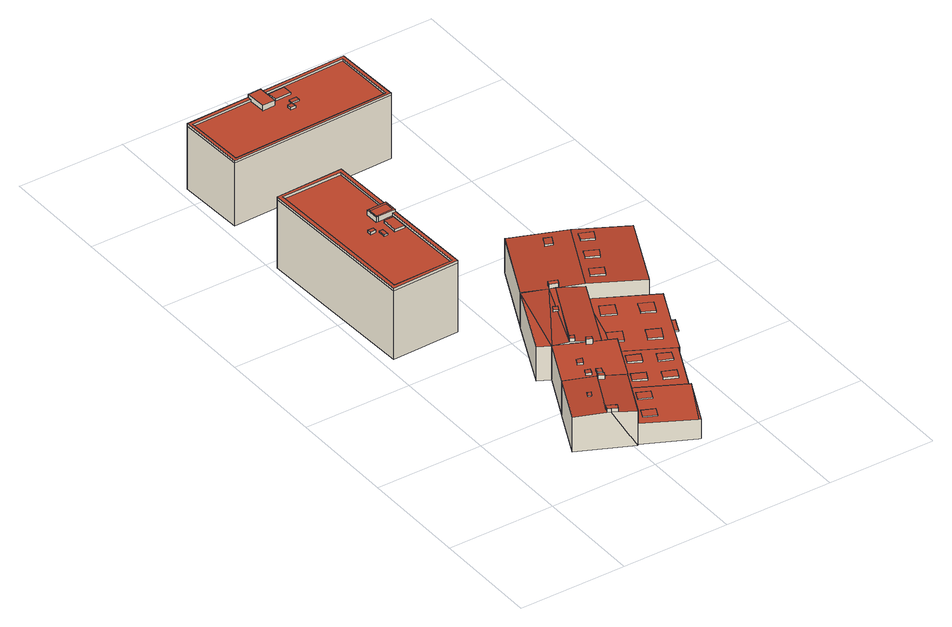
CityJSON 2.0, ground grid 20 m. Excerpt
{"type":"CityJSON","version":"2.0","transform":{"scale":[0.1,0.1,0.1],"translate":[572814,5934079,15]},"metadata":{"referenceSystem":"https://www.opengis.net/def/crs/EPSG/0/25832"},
"CityObjects":{
"building1":{"type":"Building","attributes":{"Grundfläche 2D":"207.614817","Grundhöhe NN":"16.604"},"children":["building1-1","building1-2","building1-3","building1-4","building1-5"],"geometry":[{"type":"Solid","lod":"3","boundaries":[[[[0,1,2,3]],[[3,4,0]],[[5,6,7,8,9]],[[6,5,9,10,11,12,13,14]],[[15,13,12]],[[1,0,16,17]],[[18,4,3,2,19,20]],[[0,4,18,16]],[[10,21,22,19,2,15,12,11]],[[8,23,21,10,9]],[[19,22,24,14,13,15,2,1,17]],[[7,6,14,24,25]],[[8,7,25,23]],[[18,20,19,17,16]],[[22,21,23,25,24]]]],"semantics":{"surfaces":[{"type":"RoofSurface"},{"type":"WallSurface"},{"type":"GroundSurface"}],"values":[[0,0,0,0,0,1,1,1,1,1,1,1,1,2,2]]}}]},
"building1-1":{"type":"BuildingInstallation","parents":["building1"],"geometry":[{"type":"MultiSurface","lod":"3","boundaries":[[[26,27,28,29]],[[29,28,30,31]],[[26,29,31,32]],[[27,26,32,33]],[[28,27,33,30]]],"semantics":{"surfaces":[{"type":"RoofSurface"},{"type":"WallSurface"}],"values":[0,1,1,1,1]}}]},
"building1-2":{"type":"BuildingInstallation","parents":["building1"],"geometry":[{"type":"MultiSurface","lod":"3","boundaries":[[[34,35,36,37,38]],[[39,34,38,40,41]],[[39,42,35,34]],[[37,36,35,42,43]],[[43,40,38,37]]],"semantics":{"surfaces":[{"type":"RoofSurface"},{"type":"WallSurface"}],"values":[0,1,1,1,1]}}]},
"building1-3":{"type":"BuildingInstallation","parents":["building1"],"geometry":[{"type":"MultiSurface","lod":"3","boundaries":[[[44,45,46,47]],[[47,46,48,49]],[[44,47,49,50]],[[45,44,50,51]],[[46,45,51,48]]],"semantics":{"surfaces":[{"type":"RoofSurface"},{"type":"WallSurface"}],"values":[0,1,1,1,1]}}]},
"building1-4":{"type":"BuildingInstallation","parents":["building1"],"geometry":[{"type":"MultiSurface","lod":"3","boundaries":[[[52,53,54,55]],[[55,54,56,57]],[[52,55,57,58]],[[53,52,58,59]],[[56,54,53,59]]],"semantics":{"surfaces":[{"type":"RoofSurface"},{"type":"WallSurface"}],"values":[0,1,1,1,1]}}]},
"building1-5":{"type":"BuildingInstallation","parents":["building1"],"geometry":[{"type":"MultiSurface","lod":"3","boundaries":[[[60,61,62,63,64,65,66,67]],[[9,10,64,63]],[[10,11,65,64]],[[66,65,11,68]],[[69,70,61,60]],[[68,71,69,60,67,66]],[[70,5,62,61]],[[63,62,5,9]]],"semantics":{"surfaces":[{"type":"RoofSurface"},{"type":"WallSurface"}],"values":[0,1,1,1,1,1,1,1]}}]},
"building2":{"type":"Building","attributes":{"Grundfläche 2D":"394.816706","Grundhöhe NN":"15.605"},"children":["building2-1","building2-2","building2-3","building2-4","building2-5","building2-6","building2-7"],"geometry":[{"type":"MultiSurface","lod":"3","boundaries":[[[72,73,74,75,76,77,78,79,80,81,82,83,84,85]],[[86,87,88,89,90,91,92,93,94,95,96]],[[97,98,74,73]],[[98,99,75,74]],[[94,76,75,99]],[[94,93,77,76]],[[79,78,92,91]],[[80,79,91,90]],[[81,80,90,89]],[[82,81,89,88]],[[83,82,88,87]],[[86,96,85,84]],[[72,85,96,100]],[[100,97,73,72]],[[99,98,101,102]],[[103,100,96,95,94,99,102,104,105]],[[97,100,103,106]],[[98,97,106,101]],[[105,104,102,101,106,103]]],"semantics":{"surfaces":[{"type":"RoofSurface"},{"type":"WallSurface"},{"type":"GroundSurface"}],"values":[0,0,1,1,1,1,1,1,1,1,1,1,1,1,1,1,1,1,2]}}]},
"building2-1":{"type":"BuildingInstallation","parents":["building2"],"geometry":[{"type":"MultiSurface","lod":"3","boundaries":[[[107,108,109,110]]],"semantics":{"surfaces":[{"type":"RoofSurface"}],"values":[0]}}]},
"building2-2":{"type":"BuildingInstallation","parents":["building2"],"geometry":[{"type":"MultiSurface","lod":"3","boundaries":[[[107,110,111,112,113,114]],[[115,113,112,116]],[[114,113,115,117]],[[118,116,112,111]]],"semantics":{"surfaces":[{"type":"RoofSurface"},{"type":"WallSurface"}],"values":[0,1,1,1]}}]},
"building2-3":{"type":"BuildingInstallation","parents":["building2"],"geometry":[{"type":"MultiSurface","lod":"3","boundaries":[[[119,120,121,122]],[[122,121,123,124]],[[119,122,124,125]],[[120,119,125,126]],[[121,120,126,123]]],"semantics":{"surfaces":[{"type":"RoofSurface"},{"type":"WallSurface"}],"values":[0,1,1,1,1]}}]},
"building2-4":{"type":"BuildingInstallation","parents":["building2"],"geometry":[{"type":"MultiSurface","lod":"3","boundaries":[[[127,128,129,130]],[[130,129,131,132]],[[127,130,132,133]],[[133,134,128,127]],[[134,131,129,128]]],"semantics":{"surfaces":[{"type":"RoofSurface"},{"type":"WallSurface"}],"values":[0,1,1,1,1]}}]},
"building2-5":{"type":"BuildingInstallation","parents":["building2"],"geometry":[{"type":"MultiSurface","lod":"3","boundaries":[[[135,136,137,138]],[[138,137,139,140]],[[135,138,140,141]],[[136,135,141,142]],[[137,136,142,139]]],"semantics":{"surfaces":[{"type":"RoofSurface"},{"type":"WallSurface"}],"values":[0,1,1,1,1]}}]},
"building2-6":{"type":"BuildingInstallation","parents":["building2"],"geometry":[{"type":"MultiSurface","lod":"3","boundaries":[[[111,110,109,108,107,114,143,144]],[[92,78,77,143,114,117]],[[143,77,93,86,84,144]],[[84,83,87,118,111,144]]],"semantics":{"surfaces":[{"type":"RoofSurface"},{"type":"WallSurface"}],"values":[0,1,1,1]}}]},
"building2-7":{"type":"BuildingInstallation","parents":["building2"],"geometry":[{"type":"MultiSurface","lod":"3","boundaries":[[[145,146,147,148,149]],[[149,150,151,152,146,145]],[[153,150,149,148]],[[152,154,147,146]],[[154,153,148,147]],[[153,154,152,151,150]]],"semantics":{"surfaces":[{"type":"RoofSurface"},{"type":"WallSurface"},{"type":"OuterCeilingSurface"}],"values":[0,1,1,1,1,2]}}]},
"building3":{"type":"Building","attributes":{"Grundfläche 2D":"203.466182","Grundhöhe NN":"16.713"},"children":["building3-1","building3-2","building3-3","building3-4","building3-5","building3-6","building3-7","building3-8"],"geometry":[{"type":"Solid","lod":"3","boundaries":[[[[1,155,156,157,158,159]],[[160,161,162,163,7,14,164,165]],[[155,1,17,166]],[[157,156,155,166,167,168]],[[158,157,168,169]],[[159,170,17,1]],[[7,171,170,159,14]],[[14,159,158,164]],[[172,163,162,161,160,165,164,158,169,173,174]],[[7,163,172,171]],[[171,172,174,173,169,168,167,166,17,170]]]],"semantics":{"surfaces":[{"type":"RoofSurface"},{"type":"WallSurface"},{"type":"GroundSurface"}],"values":[[0,0,1,1,1,1,1,1,1,1,2]]}}]},
"building3-1":{"type":"BuildingInstallation","parents":["building3"],"geometry":[{"type":"MultiSurface","lod":"3","boundaries":[[[175,176,177,178]],[[178,177,179,180]],[[175,178,180,181]],[[176,175,181,182]],[[177,176,182,179]]],"semantics":{"surfaces":[{"type":"RoofSurface"},{"type":"WallSurface"}],"values":[0,1,1,1,1]}}]},
"building3-2":{"type":"BuildingInstallation","parents":["building3"],"geometry":[{"type":"MultiSurface","lod":"3","boundaries":[[[183,184,185,186]],[[186,185,187,188]],[[183,186,188,189]],[[184,183,189,190]],[[185,184,190,187]]],"semantics":{"surfaces":[{"type":"RoofSurface"},{"type":"WallSurface"}],"values":[0,1,1,1,1]}}]},
"building3-3":{"type":"BuildingInstallation","parents":["building3"],"geometry":[{"type":"MultiSurface","lod":"3","boundaries":[[[191,192,193,194]],[[194,193,195,196]],[[191,194,196,197]],[[192,191,197,198]],[[193,192,198,195]]],"semantics":{"surfaces":[{"type":"RoofSurface"},{"type":"WallSurface"}],"values":[0,1,1,1,1]}}]},
"building3-4":{"type":"BuildingInstallation","parents":["building3"],"geometry":[{"type":"MultiSurface","lod":"3","boundaries":[[[199,200,201,202]],[[202,201,203,204]],[[199,202,204,205]],[[200,199,205,206]],[[201,200,206,203]]],"semantics":{"surfaces":[{"type":"RoofSurface"},{"type":"WallSurface"}],"values":[0,1,1,1,1]}}]},
"building3-5":{"type":"BuildingInstallation","parents":["building3"],"geometry":[{"type":"MultiSurface","lod":"3","boundaries":[[[207,208,209,210]],[[210,209,211,212]],[[207,210,212,213]],[[208,207,213,214]],[[209,208,214,211]]],"semantics":{"surfaces":[{"type":"RoofSurface"},{"type":"WallSurface"}],"values":[0,1,1,1,1]}}]},
"building3-6":{"type":"BuildingInstallation","parents":["building3"],"geometry":[{"type":"MultiSurface","lod":"3","boundaries":[[[215,216,217,218]],[[160,219,218,217]],[[215,218,219,220]],[[220,165,216,215]],[[165,160,217,216]]],"semantics":{"surfaces":[{"type":"RoofSurface"},{"type":"WallSurface"}],"values":[0,1,1,1,1]}}]},
"building3-7":{"type":"BuildingInstallation","parents":["building3"],"geometry":[{"type":"MultiSurface","lod":"3","boundaries":[[[221,222,223,224]],[[224,223,225,226]],[[221,224,226,227]],[[222,221,227,228]],[[223,222,228,225]]],"semantics":{"surfaces":[{"type":"RoofSurface"},{"type":"WallSurface"}],"values":[0,1,1,1,1]}}]},
"building3-8":{"type":"BuildingInstallation","parents":["building3"],"geometry":[{"type":"MultiSurface","lod":"3","boundaries":[[[229,230,231,232]],[[232,231,233,234]],[[229,232,234,235]],[[235,236,230,229]],[[236,233,231,230]]],"semantics":{"surfaces":[{"type":"RoofSurface"},{"type":"WallSurface"}],"values":[0,1,1,1,1]}}]},
"building4":{"type":"Building","attributes":{"Grundfläche 2D":"346.263400","Grundhöhe NN":"16.622"},"children":["building4-1","building4-2","building4-3","building4-4","building4-5","building4-6","building4-7"],"geometry":[{"type":"Solid","lod":"3","boundaries":[[[[237,238,239,240,241,242,243,244]],[[245,246,239,247,248,249]],[[241,240,239,246,245]],[[250,251,247]],[[248,247,251,245,249]],[[252,251,250]],[[253,254,255,256,158,257,258]],[[255,254,259,158,256]],[[254,253,260,261]],[[262,257,158,259,263,264]],[[262,260,253,258,257]],[[244,259,254,237]],[[247,239,238,237,254,261,265,250]],[[252,250,265,266]],[[251,252,266,267]],[[268,263,259,244,243,242,241,245,251,267,269]],[[269,267,266,265,261,260,262,264,263,268]]]],"semantics":{"surfaces":[{"type":"RoofSurface"},{"type":"WallSurface"},{"type":"GroundSurface"}],"values":[[0,0,0,0,0,0,0,0,1,1,1,1,1,1,1,1,2]]}}]},
"building4-1":{"type":"BuildingInstallation","parents":["building4"],"geometry":[{"type":"MultiSurface","lod":"3","boundaries":[[[270,271,272,273,274]],[[242,275,270,274]],[[240,246,272,271,270,275,276]],[[246,245,273,272]],[[241,242,274,273,245]]],"semantics":{"surfaces":[{"type":"RoofSurface"},{"type":"WallSurface"}],"values":[0,1,1,1,1]}}]},
"building4-2":{"type":"BuildingInstallation","parents":["building4"],"geometry":[{"type":"MultiSurface","lod":"3","boundaries":[[[277,278,279,280,281]],[[282,283,278,277]],[[284,279,278,283,248]],[[284,285,280,279]],[[285,249,282,277,281,280]]],"semantics":{"surfaces":[{"type":"RoofSurface"},{"type":"WallSurface"}],"values":[0,1,1,1,1]}}]},
"building4-3":{"type":"BuildingInstallation","parents":["building4"],"geometry":[{"type":"MultiSurface","lod":"3","boundaries":[[[286,287,288,289]],[[290,291,287,286,292]],[[293,288,287,291,294]],[[293,295,289,288]],[[295,292,286,289]]],"semantics":{"surfaces":[{"type":"RoofSurface"},{"type":"WallSurface"}],"values":[0,1,1,1,1]}}]},
"building4-4":{"type":"BuildingInstallation","parents":["building4"],"geometry":[{"type":"MultiSurface","lod":"3","boundaries":[[[296,297,298,299]],[[299,298,300,301]],[[296,299,301,302]],[[297,296,302,303]],[[298,297,303,300]]],"semantics":{"surfaces":[{"type":"RoofSurface"},{"type":"WallSurface"}],"values":[0,1,1,1,1]}}]},
"building4-5":{"type":"BuildingInstallation","parents":["building4"],"geometry":[{"type":"MultiSurface","lod":"3","boundaries":[[[304,305,306,307,308]],[[256,309,306,305,310]],[[309,311,307,306]],[[304,308,307,311,255,312]],[[312,310,305,304]]],"semantics":{"surfaces":[{"type":"RoofSurface"},{"type":"WallSurface"}],"values":[0,1,1,1,1]}}]},
"building4-6":{"type":"BuildingInstallation","parents":["building4"],"geometry":[{"type":"MultiSurface","lod":"3","boundaries":[[[313,314,315,316]],[[314,313,317,318]],[[319,315,314,318,320]],[[321,316,315,319,322]],[[313,316,321,317]]],"semantics":{"surfaces":[{"type":"RoofSurface"},{"type":"WallSurface"}],"values":[0,1,1,1,1]}}]},
"building4-7":{"type":"BuildingInstallation","parents":["building4"],"geometry":[{"type":"MultiSurface","lod":"3","boundaries":[[[323,324,325,326]],[[327,328,326,325]],[[328,329,323,326]],[[329,330,324,323]],[[330,327,325,324]],[[330,329,328,327]]],"semantics":{"surfaces":[{"type":"RoofSurface"},{"type":"WallSurface"},{"type":"OuterCeilingSurface"}],"values":[0,1,1,1,1,2]}}]},
"building5":{"type":"Building","attributes":{"Grundfläche 2D":"393.149378","Grundhöhe NN":"16.766"},"children":["building5-1","building5-2","building5-3","building5-4","building5-5"],"geometry":[{"type":"MultiSurface","lod":"3","boundaries":[[[331,332,333,334,335,336,337,338,339,340,341,342,343,344]],[[345,346,347,348,349,350,351,352,353,354]],[[355,356,333,332]],[[356,357,334,333]],[[346,335,334,357]],[[346,345,336,335]],[[338,337,354,353]],[[339,338,353,352]],[[340,339,352,351]],[[341,340,351,350]],[[342,341,350,349]],[[348,347,344,343]],[[331,344,347,358]],[[358,355,332,331]],[[356,355,359,360]],[[357,356,360,361]],[[358,347,346,357,361,362]],[[355,358,362,359]],[[361,360,359,362]]],"semantics":{"surfaces":[{"type":"RoofSurface"},{"type":"WallSurface"},{"type":"GroundSurface"}],"values":[0,0,1,1,1,1,1,1,1,1,1,1,1,1,1,1,1,1,2]}}]},
"building5-1":{"type":"BuildingInstallation","parents":["building5"],"geometry":[{"type":"MultiSurface","lod":"3","boundaries":[[[363,364,365,366]],[[367,368,366,365]],[[363,366,368,369]],[[364,363,369,370]],[[370,367,365,364]]],"semantics":{"surfaces":[{"type":"RoofSurface"},{"type":"WallSurface"}],"values":[0,1,1,1,1]}}]},
"building5-2":{"type":"BuildingInstallation","parents":["building5"],"geometry":[{"type":"MultiSurface","lod":"3","boundaries":[[[371,372,373,374]],[[374,373,375,376]],[[371,374,376,377]],[[372,371,377,378]],[[373,372,378,375]]],"semantics":{"surfaces":[{"type":"RoofSurface"},{"type":"WallSurface"}],"values":[0,1,1,1,1]}}]},
"building5-3":{"type":"BuildingInstallation","parents":["building5"],"geometry":[{"type":"MultiSurface","lod":"3","boundaries":[[[379,380,381,382]],[[343,342,349,383,382,381]],[[384,379,382,383]],[[380,379,384,354,337,336]],[[380,336,345,348,343,381]]],"semantics":{"surfaces":[{"type":"RoofSurface"},{"type":"WallSurface"}],"values":[0,1,1,1,1]}}]},
"building5-4":{"type":"BuildingInstallation","parents":["building5"],"geometry":[{"type":"MultiSurface","lod":"3","boundaries":[[[385,386,387,388]],[[388,387,389,390]],[[385,388,390,391]],[[386,385,391,392]],[[387,386,392,389]]],"semantics":{"surfaces":[{"type":"RoofSurface"},{"type":"WallSurface"}],"values":[0,1,1,1,1]}}]},
"building5-5":{"type":"BuildingInstallation","parents":["building5"],"geometry":[{"type":"MultiSurface","lod":"3","boundaries":[[[393,394,395,396]],[[393,397,398,394]],[[395,394,398,399]],[[396,395,399,400]],[[393,396,400,397]],[[398,397,400,399]]],"semantics":{"surfaces":[{"type":"RoofSurface"},{"type":"WallSurface"},{"type":"OuterCeilingSurface"}],"values":[0,1,1,1,1,2]}}]},
"building6":{"type":"Building","attributes":{"Grundfläche 2D":"311.074426","Grundhöhe NN":"16.703"},"children":["building6-1","building6-2","building6-3","building6-4","building6-5"],"geometry":[{"type":"Solid","lod":"3","boundaries":[[[[401,402,403,404]],[[238,403,402,405,406,247,239]],[[407,406,405]],[[408,407,405,402,401,409,410]],[[406,407,408,411]],[[412,404,403,238,239,247,406,411,413]],[[401,404,412,409]],[[413,411,408,410,409,412]]]],"semantics":{"surfaces":[{"type":"RoofSurface"},{"type":"WallSurface"},{"type":"GroundSurface"}],"values":[[0,0,0,1,1,1,1,2]]}}]},
"building6-1":{"type":"BuildingInstallation","parents":["building6"],"geometry":[{"type":"MultiSurface","lod":"3","boundaries":[[[414,415,416,417]],[[417,416,418,419]],[[414,417,419,420]],[[415,414,420,421]],[[416,415,421,418]]],"semantics":{"surfaces":[{"type":"RoofSurface"},{"type":"WallSurface"}],"values":[0,1,1,1,1]}}]},
"building6-2":{"type":"BuildingInstallation","parents":["building6"],"geometry":[{"type":"MultiSurface","lod":"3","boundaries":[[[422,423,424,425]],[[425,424,426,427]],[[422,425,427,428]],[[423,422,428,429]],[[424,423,429,426]]],"semantics":{"surfaces":[{"type":"RoofSurface"},{"type":"WallSurface"}],"values":[0,1,1,1,1]}}]},
"building6-3":{"type":"BuildingInstallation","parents":["building6"],"geometry":[{"type":"MultiSurface","lod":"3","boundaries":[[[430,431,432,433]],[[433,432,434,435]],[[430,433,435,436]],[[431,430,436,437]],[[432,431,437,434]]],"semantics":{"surfaces":[{"type":"RoofSurface"},{"type":"WallSurface"}],"values":[0,1,1,1,1]}}]},
"building6-4":{"type":"BuildingInstallation","parents":["building6"],"geometry":[{"type":"MultiSurface","lod":"3","boundaries":[[[438,439,440,441]],[[441,440,442,443]],[[438,441,443,444]],[[439,438,444,445]],[[440,439,445,442]]],"semantics":{"surfaces":[{"type":"RoofSurface"},{"type":"WallSurface"}],"values":[0,1,1,1,1]}}]},
"building6-5":{"type":"BuildingInstallation","parents":["building6"],"geometry":[{"type":"MultiSurface","lod":"3","boundaries":[[[446,447,448,449]],[[238,450,446,449]],[[451,452,447,446,450]],[[452,247,448,447]],[[239,238,449,448,247]]],"semantics":{"surfaces":[{"type":"RoofSurface"},{"type":"WallSurface"}],"values":[0,1,1,1,1]}}]}
},
"vertices":[
[334,92,55],[241,135,59],[200,47,59],[288,5,55],[292,3,55],[158,77,87],[197,159,87],[146,183,84],[103,92,84],[154,68,87],[160,65,87],[170,60,86],[199,47,84],[241,135,84],[243,138,84],[200,47,84],[334,92,17],[241,135,17],[292,3,17],[200,47,17],[288,5,17],[199,47,16],[200,47,16],[103,92,16],[243,138,16],[146,183,16],
[245,63,60],[223,73,60],[216,57,60],[238,47,60],[216,57,58],[238,47,58],[245,63,58],[223,73,58],
[244,117,60],[236,101,60],[257,91,60],[258,90,60],[266,107,60],[244,117,58],[266,107,57],[249,115,58],[236,101,58],[258,90,58],
[158,131,87],[154,122,87],[160,119,87],[165,128,87],[160,119,86],[165,128,86],[158,131,86],[154,122,86],
[197,157,94],[194,150,94],[203,145,94],[207,152,94],[203,145,87],[207,152,87],[197,157,87],[194,150,87],
[172,69,94],[172,70,94],[158,77,94],[154,68,94],[160,65,94],[170,60,94],[174,68,94],[172,68,94],[174,68,86],[172,69,86],[172,70,86],[172,68,86],
[138,787,146],[11,783,146],[21,472,146],[148,476,146],[143,642,146],[142,642,146],[136,642,146],[141,482,146],[27,479,146],[18,777,146],[132,780,146],[135,667,146],[141,667,146],[142,667,146],[141,667,141],[135,667,141],[132,780,141],[18,777,141],[27,479,141],[141,482,141],[136,642,141],[142,642,141],[143,642,141],[143,645,141],[142,667,141],[11,783,141],[21,472,141],[148,476,141],[138,787,141],[21,472,6],[148,476,6],[138,787,6],[143,642,6],[143,645,6],[11,783,6],
[108,644,151],[138,645,151],[138,662,151],[107,661,151],
[107,666,151],[104,666,151],[104,641,151],[108,641,151],[104,641,141],[104,666,141],[108,641,141],[107,666,141],
[88,619,146],[88,626,146],[78,626,146],[78,618,146],[78,626,141],[78,618,141],[88,619,141],[88,626,141],
[132,633,146],[114,633,146],[114,603,146],[133,603,146],[114,603,141],[133,603,141],[132,633,141],[114,633,141],
[100,616,144],[93,616,144],[93,602,144],[100,602,144],[93,602,141],[100,602,141],[100,616,141],[93,616,141],
[142,642,151],[141,667,151],
[143,642,43],[144,594,43],[159,594,43],[157,646,43],[143,645,43],[143,645,41],[143,642,41],[144,594,41],[157,646,41],[159,594,41],
[330,94,55],[331,95,55],[373,185,55],[284,227,59],[243,138,59],[238,248,84],[216,258,84],[214,259,84],[188,271,84],[284,227,84],[247,244,84],[330,94,17],[331,95,17],[373,185,17],[284,227,17],[243,138,17],[146,183,17],[188,271,17],[216,258,17],[214,259,17],
[287,208,61],[279,192,61],[302,181,61],[310,198,61],[302,181,57],[310,198,57],[287,208,58],[279,192,58],
[347,160,59],[354,176,59],[332,187,59],[324,170,59],[332,187,56],[324,170,56],[347,160,56],[354,176,56],
[258,147,61],[280,136,61],[288,152,61],[265,163,61],[288,152,57],[265,163,58],[258,147,58],[280,136,57],
[303,125,60],[326,115,60],[333,131,60],[310,141,60],[333,131,56],[310,141,56],[303,125,56],[326,115,56],
[186,173,88],[194,169,89],[198,178,89],[190,182,88],[198,178,84],[190,182,84],[186,173,84],[194,169,84],
[244,238,94],[247,244,94],[238,248,94],[235,242,94],[235,242,84],[244,238,84],
[205,211,88],[196,215,87],[191,205,87],[200,200,88],[191,205,84],[200,200,84],[205,211,84],[196,215,84],
[202,165,89],[210,161,89],[214,170,89],[206,174,89],[214,170,84],[206,174,84],[202,165,84],[210,161,84],
[325,373,83],[285,392,87],[281,394,87],[220,266,87],[216,258,87],[222,256,87],[238,248,85],[261,237,83],[214,259,87],[218,267,87],[271,398,86],[251,350,87],[247,340,87],[229,418,83],[188,271,83],[166,283,83],[438,320,54],[325,373,59],[298,277,59],[291,253,59],[376,184,54],[408,255,54],[261,237,59],[438,320,16],[325,373,16],[376,184,16],[261,237,16],[284,227,16],[229,418,16],[166,283,16],[188,271,16],[222,256,16],[214,259,16],
[226,263,94],[225,263,94],[218,267,94],[214,259,94],[222,256,94],[226,263,87],[225,263,87],
[249,339,89],[253,348,89],[246,352,89],[241,343,89],[247,340,89],[249,339,87],[253,348,87],[246,352,86],[241,343,86],
[386,316,59],[376,294,59],[399,283,59],[409,305,59],[378,298,56],[376,294,56],[386,316,56],[399,283,55],[383,291,56],[409,305,55],
[329,343,61],[318,321,61],[342,310,61],[352,332,61],[342,310,57],[352,332,57],[329,343,58],[318,321,58],
[297,277,61],[287,255,61],[310,244,61],[321,266,61],[298,277,61],[310,244,58],[287,255,59],[321,266,58],[297,277,59],
[367,217,59],[378,239,59],[355,250,59],[344,228,59],[367,217,55],[378,239,55],[355,250,56],[365,245,56],[344,228,56],[351,242,56],
[414,252,53],[408,255,53],[396,228,53],[402,225,53],[396,228,51],[402,225,51],[414,252,51],[408,255,51],
[7,1028,146],[11,902,146],[321,911,146],[317,1038,146],[152,1033,146],[152,1032,146],[152,1026,146],[311,1031,146],[314,916,146],[17,907,146],[13,1021,146],[128,1025,146],[127,1031,146],[127,1032,146],[152,1032,142],[152,1033,142],[127,1032,142],[127,1031,142],[128,1025,142],[13,1021,142],[17,907,142],[314,916,142],[311,1031,142],[152,1026,142],[11,902,142],[321,911,142],[317,1038,142],[7,1028,142],[11,902,18],[321,911,18],[317,1038,18],[7,1028,18],
[190,1022,146],[160,1021,146],[161,1003,146],[191,1004,146],[161,1003,142],[191,1004,142],[190,1022,142],[160,1021,142],
[176,969,147],[175,978,147],[167,978,147],[167,969,147],[167,978,142],[167,969,142],[176,969,142],[175,978,142],
[153,994,152],[152,1032,152],[127,1031,152],[129,993,152],[129,993,142],[153,994,142],
[178,990,145],[178,982,145],[192,982,145],[192,990,145],[192,982,142],[192,990,142],[178,990,142],[178,982,142],
[147,1033,47],[201,1034,47],[200,1049,47],[147,1047,47],[147,1033,45],[201,1034,45],[200,1049,45],[147,1047,45],
[481,465,84],[389,508,89],[325,373,89],[418,330,84],[294,553,84],[229,418,84],[293,553,84],[293,553,17],[481,465,17],[294,553,17],[229,418,17],[418,330,17],[325,373,17],
[339,512,90],[331,496,90],[343,490,91],[351,506,91],[343,490,88],[351,506,88],[339,512,87],[331,496,87],
[414,479,92],[391,489,92],[384,473,92],[406,463,92],[384,473,89],[406,463,88],[414,479,88],[391,489,89],
[370,445,92],[363,429,92],[385,419,92],[393,434,92],[385,419,88],[393,434,88],[370,445,89],[363,429,89],
[372,390,92],[350,401,92],[342,385,92],[364,374,92],[342,385,89],[364,374,88],[372,390,88],[350,401,89],
[289,400,95],[274,406,95],[271,398,95],[285,392,95],[289,400,87],[282,403,87],[274,406,86]
]}
